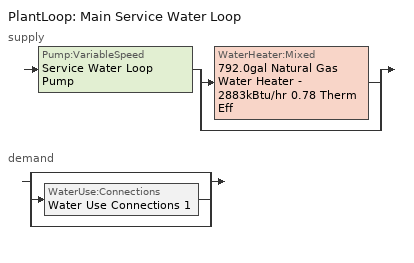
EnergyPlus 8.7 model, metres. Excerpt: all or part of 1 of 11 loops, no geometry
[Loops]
PlantLoop 'Main Service Water Loop'
 supply: Pump:VariableSpeed 'Service Water Loop Pump' > split
  | WaterHeater:Mixed '792.0gal Natural Gas Water Heater - 2883kBtu/hr 0.78 Therm Eff'
  | bypass
 demand: split
  | bypass
  | WaterUse:Connections 'Water Use Connections 1'
  | bypass
[SetpointManager:Scheduled]
Service hot water setpoint manager: Control Variable=Temperature; Schedule=Service Water Loop Temp - 140F
[PlantLoop]
Main Service Water Loop: Fluid Type=Water; Plant Equipment Operation Scheme=Main Service Water Loop Operation Schemes; Maximum Loop Temperature {C}=60; Minimum Loop Temperature {C}=10; Maximum Loop Flow Rate {m3/s}=Autosize; Minimum Loop Flow Rate {m3/s}=0; Plant Loop Volume {m3}=Autocalculate; Load Distribution Scheme=Optimal; Plant Loop Demand Calculation Scheme=SingleSetpoint
[Sizing:Plant]
Main Service Water Loop: Loop Type=Heating; Design Loop Exit Temperature {C}=60; Loop Design Temperature Difference {deltaC}=5; Sizing Option=NonCoincident; Zone Timesteps in Averaging Window=1; Coincident Sizing Factor Mode=None
[Pump:VariableSpeed]
Service Water Loop Pump: Design Maximum Flow Rate {m3/s}=Autosize; Design Pump Head {Pa}=0.001; Design Power Consumption {W}=Autosize; Motor Efficiency=0.825; Fraction of Motor Inefficiencies to Fluid Stream=0; Coefficient 1 of the Part Load Performance Curve=0; Coefficient 2 of the Part Load Performance Curve=1; Coefficient 3 of the Part Load Performance Curve=0; Coefficient 4 of the Part Load Performance Curve=0; Design Minimum Flow Rate {m3/s}=0; Pump Control Type=Intermittent
[PlantEquipmentOperationSchemes]
Main Service Water Loop Operation Schemes: Control Scheme Object Type 1=PlantEquipmentOperation:HeatingLoad; Control Scheme Name 1=Main Service Water Loop Heating Operation Scheme; Control Scheme Schedule Name 1=Always On Discrete
[PlantEquipmentOperation:HeatingLoad]
Main Service Water Loop Heating Operation Scheme: Load Range Lower Limit 1 {W}=0; Load Range Upper Limit 1 {W}=1000000000; Range Equipment List Name 1=Main Service Water Loop Heating Equipment List
[PlantEquipmentList]
Main Service Water Loop Heating Equipment List: WaterHeater:Mixed, 792.0gal Natural Gas Water Heater - 2883kBtu/hr 0.78 Therm Eff
[WaterHeater:Mixed]
792.0gal Natural Gas Water Heater - 2883kBtu/hr 0.78 Therm Eff: Tank Volume {m3}=2.99805; Setpoint Temperature Schedule=Service Water Loop Temp - 140F; Deadband Temperature Difference {deltaC}=2; Maximum Temperature Limit {C}=82.2222; Heater Control Type=Cycle; Heater Maximum Capacity {W}=845000; Heater Ignition Minimum Flow Rate {m3/s}=0; Heater Ignition Delay {s}=0; Heater Fuel Type=NaturalGas; Heater Thermal Efficiency=0.78; Off Cycle Parasitic Fuel Consumption Rate {W}=19.9992; Off Cycle Parasitic Fuel Type=NaturalGas; Off Cycle Parasitic Heat Fraction to Tank=0.8; On Cycle Parasitic Fuel Consumption Rate {W}=19.9992; On Cycle Parasitic Fuel Type=NaturalGas; On Cycle Parasitic Heat Fraction to Tank=0; Ambient Temperature Indicator=Schedule; Ambient Temperature Schedule=Water Heater Ambient Temp Schedule - 70F; Off Cycle Loss Coefficient to Ambient Temperature {W/K}=5.99799; Off Cycle Loss Fraction to Zone=1; On Cycle Loss Coefficient to Ambient Temperature {W/K}=5.99799; On Cycle Loss Fraction to Zone=1; Use Side Effectiveness=1; Source Side Effectiveness=1; Use Side Design Flow Rate {m3/s}=Autosize; Source Side Design Flow Rate {m3/s}=Autosize; Indirect Water Heating Recovery Time {hr}=1.5; Source Side Flow Control Mode=IndirectHeatPrimarySetpoint
[WaterUse:Connections]
Water Use Connections 1: Water Use Equipment Name 1=Main Service Water Use 7.18gal/min
[WaterUse:Equipment]
Main Service Water Use 7.18gal/min: Peak Flow Rate {m3/s}=0.000452988; Flow Rate Fraction Schedule=SchoolSecondary BLDG_SWH_SCH; Target Temperature Schedule=Mixed Water At Faucet Temp - 110F; Sensible Fraction Schedule=Fraction Sensible - 0.2; Latent Fraction Schedule=Fraction Latent - 0.05
[Schedule:Day:Interval]
Schedule Day 55: No, 24:00, 0.2
Schedule Day 56: No, 24:00, 0.05
Schedule Day 57: No, 24:00, 43.3333
Schedule Day 77: No, 08:00, 0.03, 14:00, 0.05, 24:00, 0.03
Schedule Day 78: No, 09:00, 0.03, 13:00, 0.05, 24:00, 0.03
SchoolSecondary BLDG_SWH_SCH Default: No, 07:00, 0.0464923, 08:00, 0.0929845, 09:00, 0.316147, 10:00, 0.557907, 11:00, 0.585802, 12:00, 0.669489, 13:00, 0.734578, 14:00, 0.771771, 15:00, 0.567206, 16:00, 0.604399, 18:00, 0.0929845, 19:00, 0.176671, 20:00, 0.232461, 22:00, 0.204566, 23:00, 0.111581, 24:00, 0.0836861
SchoolSecondary BLDG_SWH_SCH Summer Design Day: No, 07:00, 0.0464923, 08:00, 0.0929845, 09:00, 0.316147, 10:00, 0.557907, 11:00, 0.585802, 12:00, 0.669488, 13:00, 0.734578, 14:00, 0.771771, 15:00, 0.567206, 16:00, 0.604399, 18:00, 0.0929845, 19:00, 0.176671, 20:00, 0.232461, 22:00, 0.204566, 23:00, 0.111581, 24:00, 0.0836861
SchoolSecondary BLDG_SWH_SCH Winter Design Day: No, 09:00, 0.0278954, 13:00, 0.0464923, 24:00, 0.0278954
Service Water Loop Temp - 140F Default: No, 24:00, 60
Water Heater Ambient Temp Schedule - 70F Default: No, 24:00, 21.1111
[Schedule:Week:Daily]
Schedule:Week:Daily {24b74607-c1c3-4d50-97ee-1df0c6a2d435}: Schedule Day 56, Schedule Day 56, Schedule Day 56, Schedule Day 56, Schedule Day 56, Schedule Day 56, Schedule Day 56, Schedule Day 56, Schedule Day 56, Schedule Day 56, Schedule Day 56, Schedule Day 56
Schedule:Week:Daily {6c4f13c6-30c1-4a46-9ab5-8bb1ce496ed2}: Schedule Day 55, Schedule Day 55, Schedule Day 55, Schedule Day 55, Schedule Day 55, Schedule Day 55, Schedule Day 55, Schedule Day 55, Schedule Day 55, Schedule Day 55, Schedule Day 55, Schedule Day 55
Schedule:Week:Daily {861e8f6e-ea2f-4ee4-aff3-5131912cc2ed}: Schedule Day 57, Schedule Day 57, Schedule Day 57, Schedule Day 57, Schedule Day 57, Schedule Day 57, Schedule Day 57, Schedule Day 57, Schedule Day 57, Schedule Day 57, Schedule Day 57, Schedule Day 57
Schedule:Week:Daily {b020dbef-8adf-41bd-ade7-73ddb064cfd4}: Schedule Day 77, SchoolSecondary BLDG_SWH_SCH Default, SchoolSecondary BLDG_SWH_SCH Default, SchoolSecondary BLDG_SWH_SCH Default, SchoolSecondary BLDG_SWH_SCH Default, SchoolSecondary BLDG_SWH_SCH Default, Schedule Day 78, SchoolSecondary BLDG_SWH_SCH Default, SchoolSecondary BLDG_SWH_SCH Summer Design Day, SchoolSecondary BLDG_SWH_SCH Winter Design Day, SchoolSecondary BLDG_SWH_SCH Default, SchoolSecondary BLDG_SWH_SCH Default
Schedule:Week:Daily {c07f16be-146f-4e6a-8d14-e5d00d96d524}: Service Water Loop Temp - 140F Default, Service Water Loop Temp - 140F Default, Service Water Loop Temp - 140F Default, Service Water Loop Temp - 140F Default, Service Water Loop Temp - 140F Default, Service Water Loop Temp - 140F Default, Service Water Loop Temp - 140F Default, Service Water Loop Temp - 140F Default, Service Water Loop Temp - 140F Default, Service Water Loop Temp - 140F Default, Service Water Loop Temp - 140F Default, Service Water Loop Temp - 140F Default
Schedule:Week:Daily {34ff85fd-26fc-4b94-a73f-27633eee01ea}: Water Heater Ambient Temp Schedule - 70F Default, Water Heater Ambient Temp Schedule - 70F Default, Water Heater Ambient Temp Schedule - 70F Default, Water Heater Ambient Temp Schedule - 70F Default, Water Heater Ambient Temp Schedule - 70F Default, Water Heater Ambient Temp Schedule - 70F Default, Water Heater Ambient Temp Schedule - 70F Default, Water Heater Ambient Temp Schedule - 70F Default, Water Heater Ambient Temp Schedule - 70F Default, Water Heater Ambient Temp Schedule - 70F Default, Water Heater Ambient Temp Schedule - 70F Default, Water Heater Ambient Temp Schedule - 70F Default
[Schedule:Year]
Fraction Latent - 0.05: Schedule:Week:Daily {24b74607-c1c3-4d50-97ee-1df0c6a2d435}, 1, 1, 12, 31
Fraction Sensible - 0.2: Schedule:Week:Daily {6c4f13c6-30c1-4a46-9ab5-8bb1ce496ed2}, 1, 1, 12, 31
Mixed Water At Faucet Temp - 110F: Schedule:Week:Daily {861e8f6e-ea2f-4ee4-aff3-5131912cc2ed}, 1, 1, 12, 31
SchoolSecondary BLDG_SWH_SCH: Schedule:Week:Daily {b020dbef-8adf-41bd-ade7-73ddb064cfd4}, 1, 1, 12, 31
Service Water Loop Temp - 140F: Schedule:Week:Daily {c07f16be-146f-4e6a-8d14-e5d00d96d524}, 1, 1, 12, 31
Water Heater Ambient Temp Schedule - 70F: Schedule:Week:Daily {34ff85fd-26fc-4b94-a73f-27633eee01ea}, 1, 1, 12, 31
[Schedule:Constant]
Always On Discrete: Hourly Value=1
